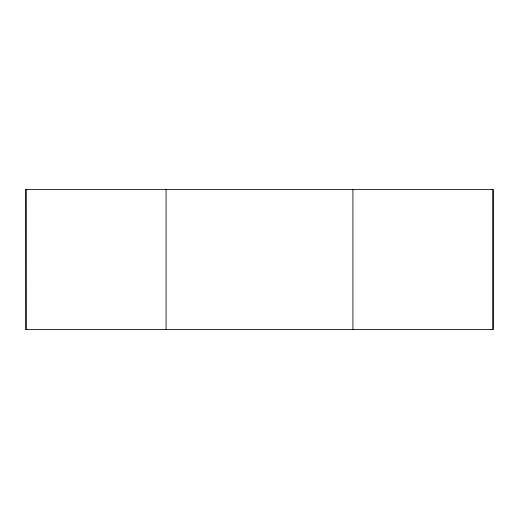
<?xml version="1.0" encoding="UTF-8"?>
<svg xmlns="http://www.w3.org/2000/svg" width="519" height="519" viewBox="0 0 519 519"><rect width="100%" height="100%" fill="white"/><g stroke="black" fill="none" stroke-linecap="round" stroke-linejoin="round"><path stroke-width="0.78" d="M27.235 329.565L25.95 329.559L25.95 189.429L493.05 189.429L493.05 329.565L491.85 329.565M26.034 329.565L25.95 189.429M166.08 329.559L166.08 189.429M352.92 329.559L352.92 189.429M26.034 189.441L27.235 189.441M491.85 189.435L493.05 189.435L493.05 329.559L25.95 329.559"/></g></svg>
